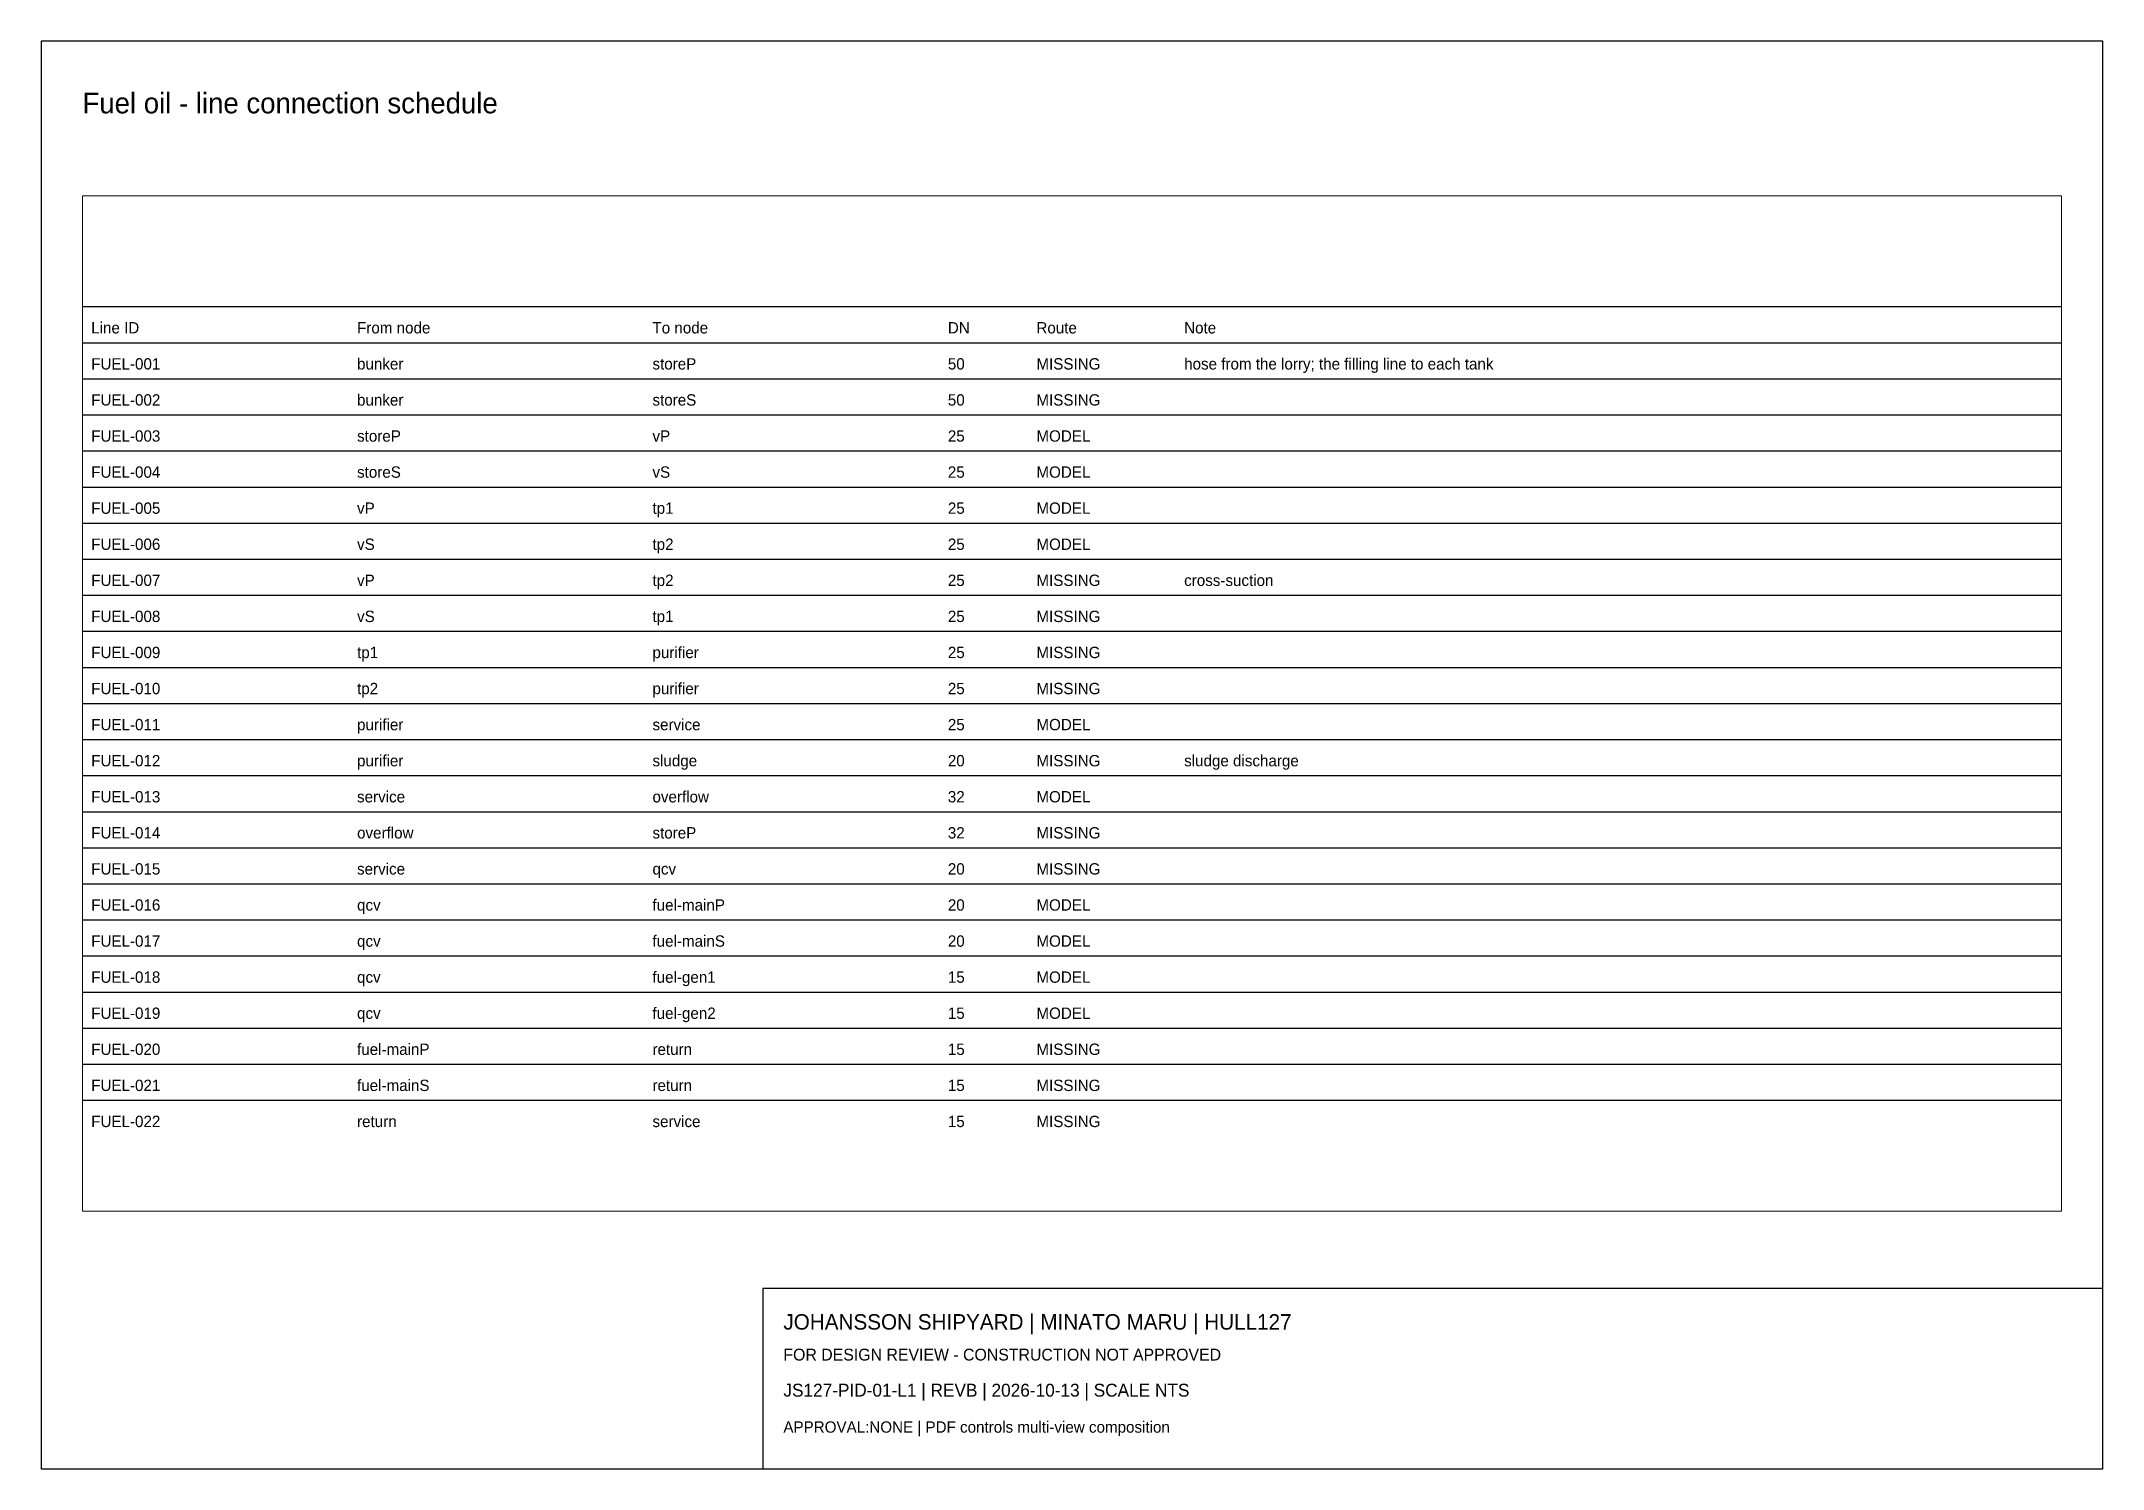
# Paper-space layout 'Layout1' of a CAD drawing. Header units: millimetres. Extents: x 10 to 410, y 10 to 287.
# The model-space entities are those that its viewports show. They can reach past a viewport. Long polylines and large blocks are cut down to what shows.
import ezdxf

# ---------------------------------------------------------------- set-up
doc = ezdxf.new("R2010")
doc.units = ezdxf.units.MM
doc.layers.add('ANNOTATION', color=7, linetype='Continuous')
doc.layers.add('GEOMETRY', color=7, linetype='Continuous')

msp = doc.modelspace()

# ---------------------------------------------------------------- linework, layer by layer
at = {"layer": 'GEOMETRY'}
for p, q in [((18, 249), (402, 249)), ((18, 242), (402, 242)), ((18, 235), (402, 235)), ((18, 228), (402, 228)), ((18, 221), (402, 221)), ((18, 214), (402, 214)), ((18, 207), (402, 207)), ((18, 200), (402, 200)), ((18, 193), (402, 193)), ((18, 186), (402, 186)), ((18, 179), (402, 179)), ((18, 172), (402, 172)), ((18, 165), (402, 165)), ((18, 158), (402, 158)), ((18, 151), (402, 151)), ((18, 144), (402, 144)), ((18, 137), (402, 137)), ((18, 130), (402, 130)), ((18, 123), (402, 123)), ((18, 116), (402, 116)), ((18, 109), (402, 109)), ((18, 102), (402, 102)), ((18, 95), (402, 95))]:
    msp.add_line(p, q, dxfattribs=at)

# ---------------------------------------------------------------- texts
at = {"layer": 'ANNOTATION'}
for s, p in [('Line ID', (19.7, 243.8)), ('From node', (71.28, 243.8)), ('To node', (128.6, 243.8)), ('DN', (185.91, 243.8)), ('Route', (203.1, 243.8)), ('Note', (231.76, 243.8)), ('FUEL-001', (19.7, 236.8)), ('bunker', (71.28, 236.8)), ('storeP', (128.6, 236.8)), ('50', (185.91, 236.8)), ('MISSING', (203.1, 236.8)), ('hose from the lorry; the filling line to each tank', (231.76, 236.8)), ('FUEL-002', (19.7, 229.8)), ('bunker', (71.28, 229.8)), ('storeS', (128.6, 229.8)), ('50', (185.91, 229.8)), ('MISSING', (203.1, 229.8)), ('FUEL-003', (19.7, 222.8)), ('storeP', (71.28, 222.8)), ('vP', (128.6, 222.8)), ('25', (185.91, 222.8)), ('MODEL', (203.1, 222.8)), ('FUEL-004', (19.7, 215.8)), ('storeS', (71.28, 215.8)), ('vS', (128.6, 215.8)), ('25', (185.91, 215.8)), ('MODEL', (203.1, 215.8)), ('FUEL-005', (19.7, 208.8)), ('vP', (71.28, 208.8)), ('tp1', (128.6, 208.8)), ('25', (185.91, 208.8)), ('MODEL', (203.1, 208.8)), ('FUEL-006', (19.7, 201.8)), ('vS', (71.28, 201.8)), ('tp2', (128.6, 201.8)), ('25', (185.91, 201.8)), ('MODEL', (203.1, 201.8)), ('FUEL-007', (19.7, 194.8)), ('vP', (71.28, 194.8)), ('tp2', (128.6, 194.8)), ('25', (185.91, 194.8)), ('MISSING', (203.1, 194.8)), ('cross-suction', (231.76, 194.8)), ('FUEL-008', (19.7, 187.8)), ('vS', (71.28, 187.8)), ('tp1', (128.6, 187.8)), ('25', (185.91, 187.8)), ('MISSING', (203.1, 187.8)), ('FUEL-009', (19.7, 180.8)), ('tp1', (71.28, 180.8)), ('purifier', (128.6, 180.8)), ('25', (185.91, 180.8)), ('MISSING', (203.1, 180.8)), ('FUEL-010', (19.7, 173.8)), ('tp2', (71.28, 173.8)), ('purifier', (128.6, 173.8)), ('25', (185.91, 173.8)), ('MISSING', (203.1, 173.8)), ('FUEL-011', (19.7, 166.8)), ('purifier', (71.28, 166.8)), ('service', (128.6, 166.8)), ('25', (185.91, 166.8)), ('MODEL', (203.1, 166.8)), ('FUEL-012', (19.7, 159.8)), ('purifier', (71.28, 159.8)), ('sludge', (128.6, 159.8)), ('20', (185.91, 159.8)), ('MISSING', (203.1, 159.8)), ('sludge discharge', (231.76, 159.8)), ('FUEL-013', (19.7, 152.8)), ('service', (71.28, 152.8)), ('overflow', (128.6, 152.8)), ('32', (185.91, 152.8)), ('MODEL', (203.1, 152.8)), ('FUEL-014', (19.7, 145.8)), ('overflow', (71.28, 145.8)), ('storeP', (128.6, 145.8)), ('32', (185.91, 145.8)), ('MISSING', (203.1, 145.8)), ('FUEL-015', (19.7, 138.8)), ('service', (71.28, 138.8)), ('qcv', (128.6, 138.8)), ('20', (185.91, 138.8)), ('MISSING', (203.1, 138.8)), ('FUEL-016', (19.7, 131.8)), ('qcv', (71.28, 131.8)), ('fuel-mainP', (128.6, 131.8)), ('20', (185.91, 131.8)), ('MODEL', (203.1, 131.8)), ('FUEL-017', (19.7, 124.8)), ('qcv', (71.28, 124.8)), ('fuel-mainS', (128.6, 124.8)), ('20', (185.91, 124.8)), ('MODEL', (203.1, 124.8)), ('FUEL-018', (19.7, 117.8)), ('fuel-gen1', (128.6, 117.8)), ('15', (185.91, 117.8)), ('MODEL', (203.1, 117.8)), ('qcv', (71.28, 117.8)), ('FUEL-019', (19.7, 110.8)), ('qcv', (71.28, 110.8)), ('fuel-gen2', (128.6, 110.8)), ('15', (185.91, 110.8)), ('MODEL', (203.1, 110.8)), ('FUEL-020', (19.7, 103.8)), ('fuel-mainP', (71.28, 103.8)), ('return', (128.6, 103.8)), ('15', (185.91, 103.8)), ('MISSING', (203.1, 103.8)), ('FUEL-021', (19.7, 96.8)), ('fuel-mainS', (71.28, 96.8)), ('return', (128.6, 96.8)), ('15', (185.91, 96.8)), ('MISSING', (203.1, 96.8)), ('FUEL-022', (19.7, 89.8)), ('service', (128.6, 89.8)), ('15', (185.91, 89.8)), ('MISSING', (203.1, 89.8)), ('return', (71.28, 89.8))]:
    msp.add_text(s, height=2.2, dxfattribs=at).set_placement(p)

psp = doc.layouts.get("Layout1")

# ---------------------------------------------------------------- linework, layer by layer
for points in [[(10, 10), (410, 10), (410, 287), (10, 287)], [(150, 10), (410, 10), (410, 45), (150, 45)]]:
    psp.add_lwpolyline(points, close=True)

# ---------------------------------------------------------------- texts
for s, height, p in [('Fuel oil - line connection schedule', 4, (18, 273)), ('JOHANSSON SHIPYARD | MINATO MARU | HULL127', 3, (154, 37)), ('FOR DESIGN REVIEW - CONSTRUCTION NOT APPROVED', 2.3, (154, 31)), ('JS127-PID-01-L1 | REVB | 2026-10-13 | SCALE NTS', 2.5, (154, 24)), ('APPROVAL:NONE | PDF controls multi-view composition', 2.2, (154, 17))]:
    psp.add_text(s, height=height).set_placement(p)

# ---------------------------------------------------------------- viewports
at = {"layer": 'VIEWPORTS'}
psp.add_viewport(center=(210, 158.5), size=(384, 197), view_center_point=(210, 172), view_height=197, dxfattribs=at)

doc.saveas('drawing.dxf')
